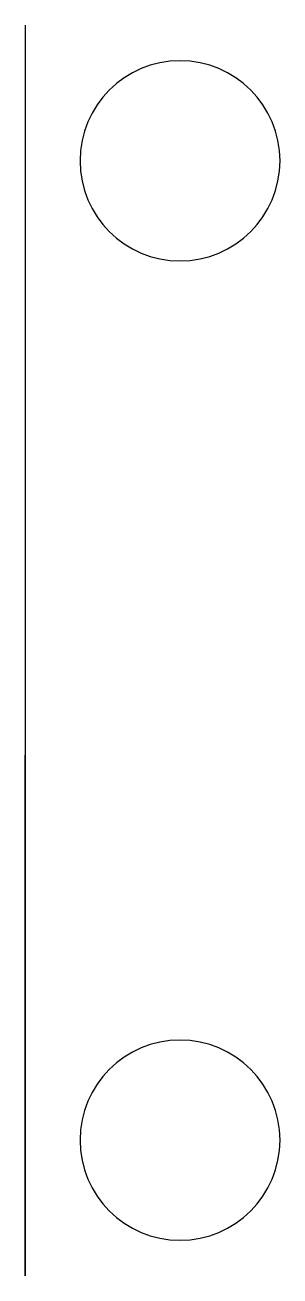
# Model space of a CAD drawing. Header units: inches. Extents: x 0 to 17.9, y 0.3 to 2.1.
# Drawn here: x 0 to 0.357, y 0.32 to 2.07 of the extents above; entities outside this region: 8.
import ezdxf

# ---------------------------------------------------------------- set-up
doc = ezdxf.new("R2010")
doc.units = ezdxf.units.IN
doc.header["$MEASUREMENT"] = 0

msp = doc.modelspace()

# ---------------------------------------------------------------- linework, layer by layer
at = {"extrusion": (1, 0, 0)}
for p, q in [((0, 2.0699, -0.6755), (0, 0.3199, -0.6755)), ((0, 2.0699, -0.4255), (0, 1.5383, -0.4255)), ((0, 2.0699, -0.4255), (0, 2.0699, -0.6755)), ((0, 1.5383, -0.4255), (0, 1.3413, 0.0657)), ((0, 0.8515, -0.4255), (0, 1.0485, 0.0657)), ((0, 0.3199, -0.4255), (0, 0.8515, -0.4255)), ((0, 0.3199, -0.6755), (0, 0.3199, -0.4255))]:
    msp.add_line(p, q, dxfattribs=at)
at = {"extrusion": (0, 0, -1)}
for q in [(17.875, 1.8799, -0.6755), (17.875, 0.5099, -0.6755)]:
    msp.add_line((17.875, 1.1949, -0.6755), q, dxfattribs=at)
for centre in [(-0.217, 1.8799, 0.6755), (-1.595, 1.8799, 0.6755), (-16.279, 1.8799, 0.6755), (-17.658, 1.8799, 0.6755), (-0.217, 0.5099, 0.6755), (-1.595, 0.5099, 0.6755), (-16.279, 0.5099, 0.6755), (-17.658, 0.5099, 0.6755)]:
    msp.add_circle(centre, 0.14, dxfattribs=at)

doc.saveas('drawing.dxf')
